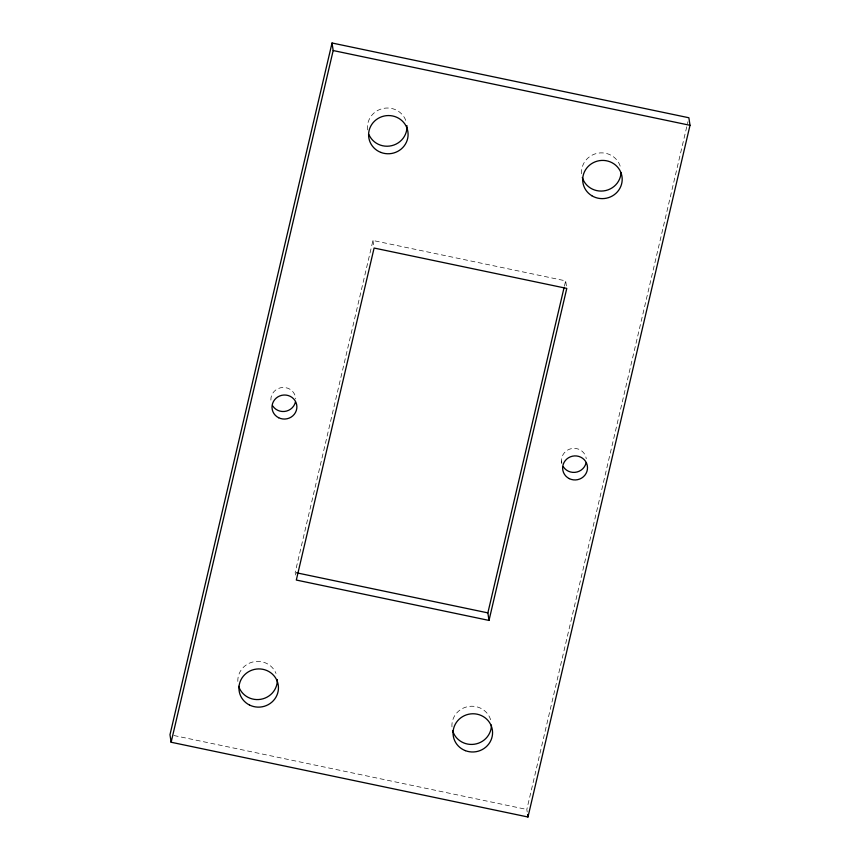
<?xml version="1.0" encoding="UTF-8"?>
<svg xmlns="http://www.w3.org/2000/svg" width="860" height="860" viewBox="0 0 860 860"><rect width="100%" height="100%" fill="white"/><g stroke="black" fill="none" stroke-linecap="round" stroke-linejoin="round"><path stroke-width="0.64" stroke-dasharray="4.3 3.22" d="M566.407 285.896L565.643 280.865L372.96 240.488L295.173 572.502L295.56 575.017M564.418 286.09L565.643 280.865M527.202 811.969L526.825 809.453L687.946 121.679M173.924 735.526L526.825 809.453M561.494 460.971L561.87 463.486M372.96 240.488L373.906 246.777M270.868 400.083A12.448 12.018 -8.6 0 1 282.822 387.473A12.448 12.018 -8.6 0 1 295.733 398.9M561.763 463.046A12.448 12.018 -8.6 0 1 571.825 448.544A12.448 12.018 -8.6 0 1 586.273 458.745M237.822 681.41A19.769 19.092 -8.6 0 1 253.593 661.802A19.769 19.092 -8.6 0 1 276.017 673.466M451.952 726.872A19.769 19.092 -8.6 0 1 468.99 706.425A19.769 19.092 -8.6 0 1 491.028 721.325M581.607 173.806A19.769 19.092 -8.6 0 1 598.323 153.112A19.769 19.092 -8.6 0 1 620.597 167.678M367.618 129.903A19.769 19.092 -8.6 0 1 383.882 108.317A19.769 19.092 -8.6 0 1 406.554 123.109"/><path stroke-width="1.29" d="M332.035 43L169.99 734.698L171.129 742.245L527.965 817L690.01 125.302L688.871 117.755L332.035 43L333.175 50.547L171.129 742.245M489.007 620.425L566.783 288.412L374.1 248.035L296.313 580.048L489.007 620.425L487.867 612.879L564.117 287.401M333.175 50.547L690.01 125.302M296.485 572.782L487.867 612.879M527.588 814.484L527.965 817M295.431 402.029A12.448 12.018 -8.6 0 1 272.771 406.006M586.058 462.916A12.448 12.018 -8.6 0 1 563.397 466.894M277.307 679.54A19.769 19.092 -8.6 0 1 260.892 699.277A19.769 19.092 -8.6 0 1 238.682 686.323M491.415 725.044A19.769 19.092 -8.6 0 1 474.333 744.233A19.769 19.092 -8.6 0 1 452.596 730.559M621.038 172.645A19.769 19.092 -8.6 0 1 603.623 190.92A19.769 19.092 -8.6 0 1 582.317 177.482M406.909 125.571A19.769 19.092 -8.6 0 1 391.784 145.662A19.769 19.092 -8.6 0 1 368.983 134.697M278.64 417.734A12.448 12.018 -8.6 0 0 296.872 406.447A12.448 12.018 -8.6 0 0 277.812 396.922A12.448 12.018 -8.6 0 0 278.64 417.734M569.266 478.622A12.448 12.018 -8.6 0 0 587.498 467.335A12.448 12.018 -8.6 0 0 568.438 457.81A12.448 12.018 -8.6 0 0 569.266 478.622M249.486 705.017A19.769 19.092 -8.6 0 0 278.446 687.086A19.769 19.092 -8.6 0 0 248.174 671.961A19.769 19.092 -8.6 0 0 249.486 705.017M465.325 750.64A19.769 19.092 -8.6 0 0 492.382 730.097A19.769 19.092 -8.6 0 0 460.702 717.896A19.769 19.092 -8.6 0 0 465.325 750.64M591.798 195.725A19.769 19.092 -8.6 0 0 622.178 180.191A19.769 19.092 -8.6 0 0 593.346 162.648A19.769 19.092 -8.6 0 0 591.798 195.725M380.873 152.424A19.769 19.092 -8.6 0 0 407.919 131.881A19.769 19.092 -8.6 0 0 376.228 119.691A19.769 19.092 -8.6 0 0 380.873 152.424"/></g></svg>
